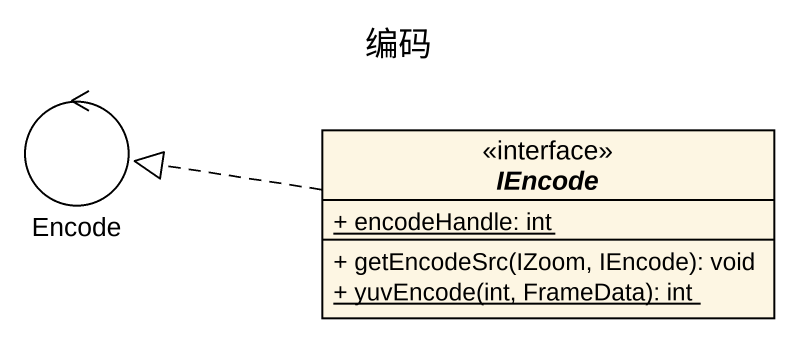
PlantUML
@startuml
title 编码
allowmixing
hide circle
hide empty members
skinparam classAttributeIconSize 0
control Encode
interface IEncode <<interface>> {
  {static} + encodeHandle: int
  + getEncodeSrc(IZoom, IEncode): void
  {static} + yuvEncode(int, FrameData): int
}
IEncode .left.|> Encode
@enduml
